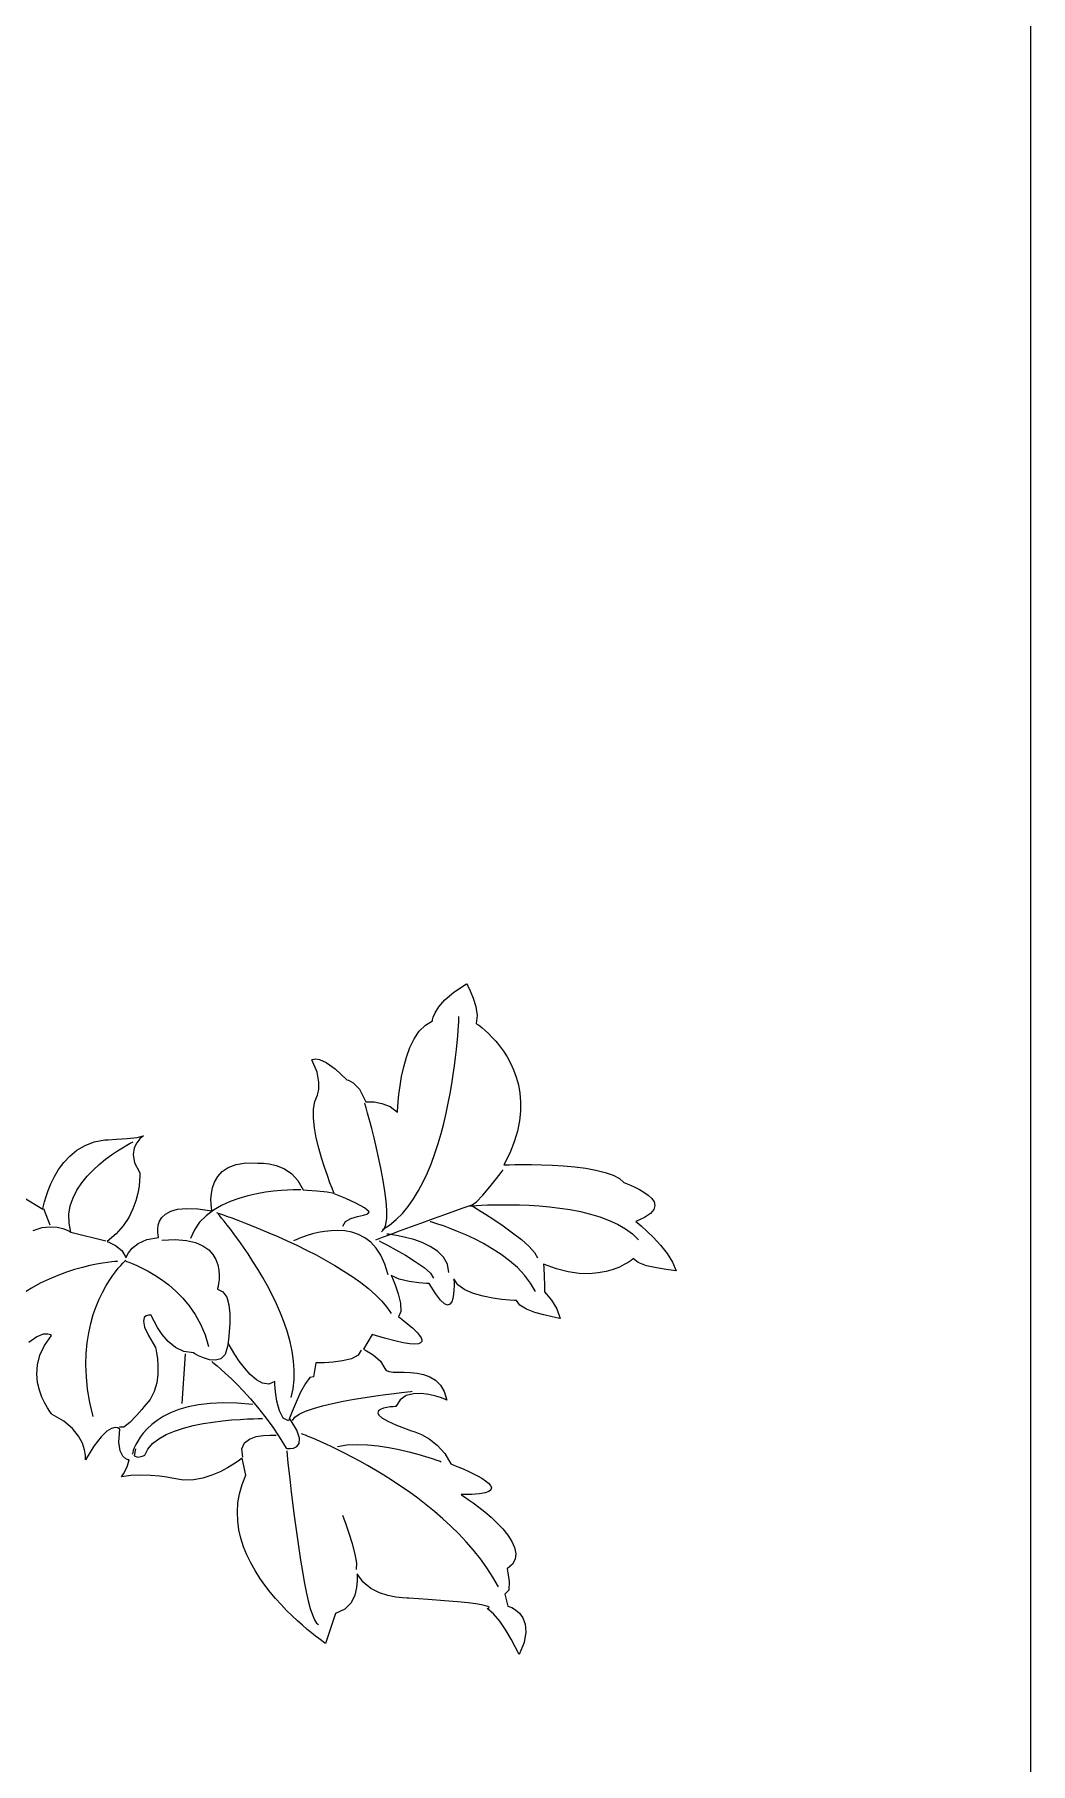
# Model space of a CAD drawing. Extents: x 61 to 149, y 52 to 245.
# Drawn here: x 126.54 to 149.17, y 166.83 to 206.12 of the extents above; entities that cross this region are included whole.
import ezdxf

# ---------------------------------------------------------------- set-up
doc = ezdxf.new("R2010")
doc.units = 0

msp = doc.modelspace()

# ---------------------------------------------------------------- linework, layer by layer
at = {"color": 250, "linetype": 'Continuous'}
for points in [[(60.8344, 245.412), (149.1656, 245.412), (149.1656, 51.588), (60.8344, 51.588), (60.8344, 245.412)], [(126.2789, 179.6949), (126.7245, 179.423), (126.728346, 179.444201), (126.740907, 179.503762), (126.763723, 179.595617), (126.79833, 179.713701), (126.846266, 179.851949), (126.909068, 180.004295), (126.988275, 180.164675), (127.085424, 180.327023), (127.202052, 180.485275), (127.339697, 180.633364), (127.499897, 180.765227), (127.684189, 180.874797), (127.894111, 180.95601), (128.1312, 181.0028), (128.209262, 181.005291), (128.400739, 181.013946), (128.641565, 181.030534), (128.867674, 181.056829), (129.015, 181.0946), (128.99013, 181.076767), (128.930873, 181.02391), (128.860258, 180.936992), (128.801314, 180.816979), (128.77707, 180.664833), (128.810556, 180.481519), (128.9248, 180.268), (128.926278, 180.244869), (128.927675, 180.179505), (128.924439, 180.077953), (128.912017, 179.946259), (128.885856, 179.790468), (128.841402, 179.616624), (128.774104, 179.430774), (128.679407, 179.238961), (128.55276, 179.047231), (128.389608, 178.861629), (128.1854, 178.6882), (128.242886, 178.666962), (128.374762, 178.60095), (128.520158, 178.486712), (128.6182, 178.3208), (128.630394, 178.352266), (128.673656, 178.431696), (128.758, 178.536637), (128.893444, 178.644637), (129.090006, 178.733242), (129.3577, 178.78), (129.353521, 178.795025), (129.34476, 178.836287), (129.337082, 178.898068), (129.336151, 178.974647), (129.347631, 179.060307), (129.377186, 179.149329), (129.430482, 179.235992), (129.513182, 179.314579), (129.630951, 179.379371), (129.789452, 179.424647), (129.994352, 179.44469), (130.251313, 179.433781), (130.566, 179.3862), (130.56234, 179.40656), (130.554645, 179.46299), (130.547837, 179.548518), (130.546844, 179.656171), (130.556588, 179.778975), (130.581996, 179.909958), (130.627992, 180.042147), (130.6995, 180.168567), (130.801446, 180.282247), (130.938754, 180.376214), (131.116349, 180.443493), (131.339156, 180.477113), (131.6121, 180.4701), (131.64592, 180.471176), (131.737233, 180.468377), (131.87082, 180.452661), (132.031463, 180.414988), (132.203941, 180.346316), (132.373036, 180.237605), (132.523529, 180.079813), (132.6402, 179.8639), (132.734875, 179.857577), (132.951275, 179.840913), (133.187963, 179.817367), (133.3435, 179.7904), (133.331507, 179.819104), (133.298778, 179.900032), (133.25019, 180.025408), (133.190618, 180.187456), (133.124939, 180.378401), (133.05803, 180.590465), (132.994766, 180.815874), (132.940023, 181.046851), (132.898678, 181.27562), (132.875607, 181.494405), (132.875687, 181.695431), (132.903792, 181.870921), (132.9648, 182.0131), (132.977642, 182.047781), (132.998275, 182.149474), (132.999857, 182.314658), (132.955546, 182.539807), (132.8385, 182.8214), (132.855952, 182.830753), (132.911981, 182.841122), (133.0121, 182.825975), (133.161819, 182.758778), (133.366648, 182.612997), (133.6321, 182.3621), (133.674372, 182.35435), (133.7809, 182.3001), (133.921253, 182.15285), (134.065, 181.8661), (134.117514, 181.867722), (134.251397, 181.861415), (134.431163, 181.830417), (134.621326, 181.757966), (134.7864, 181.6273), (134.787353, 181.657142), (134.791459, 181.740813), (134.800589, 181.869536), (134.816616, 182.034529), (134.841411, 182.227016), (134.876846, 182.438214), (134.924791, 182.659347), (134.987119, 182.881633), (135.065701, 183.096294), (135.162408, 183.294551), (135.279113, 183.467624), (135.417686, 183.606733), (135.58, 183.7031), (135.582261, 183.72581), (135.598087, 183.790295), (135.641045, 183.891092), (135.7247, 184.022736), (135.862617, 184.179762), (136.068362, 184.356705), (136.3555, 184.5481), (136.379044, 184.504391), (136.435648, 184.38823), (136.504275, 184.222062), (136.563885, 184.028337), (136.59344, 183.8295), (136.5719, 183.648), (136.58154, 183.641558), (136.608923, 183.622298), (136.651747, 183.590319), (136.707707, 183.545722), (136.7745, 183.488606), (136.849823, 183.41907), (136.931372, 183.337214), (137.016843, 183.243138), (137.103934, 183.136941), (137.190339, 183.018723), (137.273757, 182.888584), (137.351882, 182.746623), (137.422413, 182.59294), (137.483045, 182.427634), (137.531474, 182.250805), (137.565398, 182.062553), (137.582512, 181.862977), (137.580513, 181.652177), (137.557097, 181.430252), (137.509962, 181.197302), (137.436803, 180.953427), (137.335317, 180.698727), (137.2032, 180.4333), (137.233409, 180.434324), (137.318865, 180.43659), (137.451806, 180.43889), (137.624475, 180.440014), (137.829111, 180.438756), (138.057955, 180.433905), (138.303248, 180.424254), (138.55723, 180.408593), (138.812141, 180.385715), (139.060222, 180.354411), (139.293714, 180.313472), (139.504858, 180.26169), (139.685893, 180.197857), (139.82906, 180.120763), (139.9266, 180.0292), (139.946436, 180.022351), (140.000265, 180.002526), (140.079569, 179.970811), (140.17583, 179.928289), (140.28053, 179.876047), (140.385151, 179.815168), (140.481175, 179.746737), (140.560083, 179.67184), (140.613358, 179.591561), (140.632482, 179.506984), (140.608936, 179.419195), (140.534202, 179.329278), (140.399763, 179.238318), (140.1971, 179.1474), (140.230704, 179.120348), (140.320527, 179.044645), (140.450083, 178.928473), (140.602888, 178.780013), (140.762456, 178.607444), (140.912305, 178.418948), (141.035947, 178.222707), (141.1169, 178.0269), (141.052273, 178.03328), (140.888452, 178.053437), (140.670525, 178.0889), (140.443581, 178.141196), (140.25271, 178.211854), (140.143, 178.3024), (140.129955, 178.291204), (140.091148, 178.261094), (140.027073, 178.217288), (139.938223, 178.165003), (139.825089, 178.109457), (139.688166, 178.055868), (139.527946, 178.009453), (139.344923, 177.975429), (139.139588, 177.959015), (138.912436, 177.965427), (138.663958, 177.999883), (138.394649, 178.067602), (138.105, 178.1738), (138.110344, 178.091719), (138.12075, 177.902875), (138.127781, 177.693369), (138.123, 177.5493), (138.171752, 177.495911), (138.283063, 177.356412), (138.404517, 177.161808), (138.4837, 176.9431), (138.431589, 176.951987), (138.296499, 176.978222), (138.110297, 177.021164), (137.90485, 177.080173), (137.712024, 177.154609), (137.563685, 177.243831), (137.4917, 177.3472), (137.448185, 177.349089), (137.330603, 177.356872), (137.158396, 177.373726), (136.95101, 177.402827), (136.727887, 177.447351), (136.50847, 177.510474), (136.312205, 177.595373), (136.158533, 177.705222), (136.0669, 177.8432), (136.068124, 177.822381), (136.070284, 177.766645), (136.071114, 177.686076), (136.068349, 177.590759), (136.059723, 177.490776), (136.04297, 177.396212), (136.015824, 177.317149), (135.976018, 177.263672), (135.921288, 177.245865), (135.849367, 177.27381), (135.757989, 177.357592), (135.644889, 177.507294), (135.5078, 177.733), (135.440279, 177.736236), (135.27061, 177.750056), (135.04813, 177.780628), (134.822181, 177.83412), (134.6421, 177.9167), (134.6679, 177.857508), (134.728267, 177.706467), (134.79765, 177.503375), (134.8505, 177.288033), (134.861267, 177.100242), (134.8044, 176.9798), (134.814268, 176.972854), (134.84163, 176.953221), (134.883119, 176.922712), (134.935371, 176.883133), (134.99502, 176.836296), (135.058701, 176.784008), (135.123048, 176.728078), (135.184697, 176.670315), (135.240281, 176.612529), (135.286435, 176.556528), (135.319795, 176.504121), (135.336995, 176.457118), (135.334669, 176.417326), (135.309452, 176.386556), (135.257979, 176.366615), (135.176884, 176.359313), (135.062802, 176.366459), (134.912369, 176.389862), (134.722217, 176.43133), (134.488983, 176.492673), (134.2093, 176.5757), (134.0109, 176.245), (134.07937, 176.209706), (134.234063, 176.11415), (134.398898, 175.973819), (134.4978, 175.8042), (134.529174, 175.76053), (134.594484, 175.735922), (134.687969, 175.724658), (134.803865, 175.721018), (134.93641, 175.719285), (135.079841, 175.71374), (135.228395, 175.698663), (135.37631, 175.668336), (135.517822, 175.617041), (135.647171, 175.539058), (135.758591, 175.42867), (135.846322, 175.280157), (135.9046, 175.0878), (135.872143, 175.101505), (135.783874, 175.134858), (135.653448, 175.176222), (135.494522, 175.213956), (135.320749, 175.236421), (135.145785, 175.231978), (134.983286, 175.188986), (134.846906, 175.095807), (134.7503, 174.9408), (134.732405, 174.939956), (134.685255, 174.936655), (134.61865, 174.929743), (134.542392, 174.918066), (134.466283, 174.900469), (134.400123, 174.875798), (134.353714, 174.8429), (134.336858, 174.80062), (134.359354, 174.747805), (134.431006, 174.683299), (134.561613, 174.605949), (134.760977, 174.514601), (135.0389, 174.4081), (135.07765, 174.398136), (135.181073, 174.364389), (135.329925, 174.301076), (135.504966, 174.202414), (135.686954, 174.062619), (135.856646, 173.875909), (135.9948, 173.6365), (136.009886, 173.630758), (136.051934, 173.614379), (136.116134, 173.588631), (136.197673, 173.554785), (136.291739, 173.51411), (136.39352, 173.467876), (136.498204, 173.417351), (136.60098, 173.363805), (136.697034, 173.308508), (136.781556, 173.25273), (136.849733, 173.197739), (136.896754, 173.144805), (136.917805, 173.095197), (136.908076, 173.050186), (136.862754, 173.01104), (136.777028, 172.979029), (136.646084, 172.955422), (136.465113, 172.94149), (136.2293, 172.9385), (136.249766, 172.925373), (136.306795, 172.887732), (136.393837, 172.828187), (136.504337, 172.749348), (136.631746, 172.653827), (136.769511, 172.544231), (136.911079, 172.423173), (137.0499, 172.293263), (137.179421, 172.157109), (137.293089, 172.017323), (137.384354, 171.876515), (137.446663, 171.737295), (137.473463, 171.602274), (137.458205, 171.47406), (137.394334, 171.355266), (137.2753, 171.2485), (137.294747, 171.159516), (137.32265, 170.96375), (137.313353, 170.767984), (137.2212, 170.679), (137.2934, 170.4035), (137.317496, 170.39594), (137.379294, 170.370237), (137.463059, 170.321856), (137.553057, 170.246259), (137.633551, 170.138912), (137.688807, 169.995278), (137.703091, 169.810822), (137.660667, 169.581008), (137.5458, 169.3013), (137.522879, 169.349662), (137.459581, 169.476754), (137.364105, 169.655583), (137.24465, 169.859154), (137.109415, 170.060476), (136.966599, 170.232556), (136.8244, 170.3484), (136.830671, 170.349792), (136.844751, 170.353914), (136.859542, 170.360686), (136.867945, 170.370028), (136.862861, 170.38186), (136.837192, 170.396103), (136.783838, 170.412675), (136.6957, 170.431497), (136.565681, 170.45249), (136.386681, 170.475572), (136.151602, 170.500664), (135.853345, 170.527686), (135.48481, 170.556558), (135.0389, 170.5872), (135.001103, 170.586767), (134.898844, 170.590636), (134.748819, 170.606559), (134.567725, 170.642287), (134.372259, 170.705574), (134.179119, 170.80417), (134.005, 170.945828), (133.8666, 171.1383), (133.869914, 171.096149), (133.87102, 170.985551), (133.856666, 170.830287), (133.813599, 170.654139), (133.728568, 170.480887), (133.588319, 170.334314), (133.3796, 170.2382), (133.1452, 169.5585), (133.135002, 169.565452), (133.10558, 169.586001), (133.058687, 169.619685), (132.996078, 169.666042), (132.919509, 169.72461), (132.830735, 169.794926), (132.731509, 169.87653), (132.623588, 169.968958), (132.508726, 170.07175), (132.388678, 170.184443), (132.265199, 170.306575), (132.140044, 170.437685), (132.014968, 170.577309), (131.891725, 170.724988), (131.772071, 170.880257), (131.65776, 171.042656), (131.550547, 171.211723), (131.452188, 171.386995), (131.364437, 171.568011), (131.289048, 171.754309), (131.227778, 171.945427), (131.182381, 172.140902), (131.154611, 172.340273), (131.146224, 172.543078), (131.158974, 172.748856), (131.194617, 172.957143), (131.254908, 173.167478), (131.3416, 173.3794), (131.2514, 173.7651), (131.227936, 173.746786), (131.161078, 173.697942), (131.056131, 173.627716), (130.918395, 173.545257), (130.753175, 173.459712), (130.565773, 173.380231), (130.361491, 173.315961), (130.145634, 173.27605), (129.923502, 173.269647), (129.7004, 173.3059), (129.659066, 173.313716), (129.546426, 173.332453), (129.379517, 173.355043), (129.175381, 173.37442), (128.951056, 173.383517), (128.723583, 173.375266), (128.51, 173.3426), (128.55677, 173.414044), (128.64363, 173.571222), (128.6904, 173.7284), (128.666849, 173.731632), (128.610226, 173.754256), (128.541575, 173.815663), (128.481941, 173.935244), (128.452368, 174.132393), (128.4739, 174.4265), (128.462771, 174.436436), (128.42882, 174.454334), (128.3712, 174.462328), (128.289063, 174.44255), (128.181561, 174.377135), (128.047848, 174.248216), (127.887077, 174.037926), (127.6984, 173.7284), (127.699139, 173.757533), (127.694172, 173.837469), (127.672718, 173.957014), (127.624, 174.104975), (127.537238, 174.270158), (127.401653, 174.441369), (127.206467, 174.607414), (126.9409, 174.7571), (126.92608, 174.77498), (126.886963, 174.826663), (126.831564, 174.909217), (126.7679, 175.019707), (126.703986, 175.1552), (126.647837, 175.312762), (126.60747, 175.48946), (126.5909, 175.682359), (126.606142, 175.888527), (126.661212, 176.105028), (126.764127, 176.328931), (126.9229, 176.5573), (126.901942, 176.569464), (126.8394, 176.587244), (126.735775, 176.582575), (126.591567, 176.527389), (126.407275, 176.393619)], [(134.4437, 178.9612), (134.605083, 179.064598), (134.756206, 179.188035), (134.897405, 179.329792), (135.029012, 179.488146), (135.151364, 179.661377), (135.264793, 179.847761), (135.369634, 180.045578), (135.466223, 180.253107), (135.554892, 180.468625), (135.635976, 180.690412), (135.709811, 180.916745), (135.776729, 181.145903), (135.837066, 181.376166), (135.891156, 181.60581), (135.939333, 181.833115), (135.981931, 182.056359), (136.019285, 182.273821), (136.05173, 182.483779), (136.079599, 182.684511), (136.103227, 182.874296), (136.122948, 183.051413), (136.139097, 183.21414), (136.152008, 183.360755), (136.162015, 183.489538), (136.169454, 183.598765), (136.174657, 183.686717), (136.177959, 183.751671), (136.179696, 183.791906), (136.1802, 183.8057)], [(134.4186, 178.9099), (134.481709, 178.971105), (134.521706, 179.078074), (134.541082, 179.224422), (134.542324, 179.403763), (134.527924, 179.60971), (134.50037, 179.835879), (134.462152, 180.075884), (134.415759, 180.323337), (134.363681, 180.571855), (134.308406, 180.815051), (134.252424, 181.046539), (134.198225, 181.259934), (134.148299, 181.448849), (134.105133, 181.606899), (134.071219, 181.727698), (134.049045, 181.80486), (134.0411, 181.832)], [(126.509761, 178.942683), (126.711207, 179.00673), (126.893058, 179.026641), (127.05116, 179.014911), (127.181359, 178.984037), (127.279502, 178.946513), (127.341433, 178.914836), (127.363, 178.9015), (127.320778, 179.109584), (127.318194, 179.309923), (127.350461, 179.501888), (127.412793, 179.684853), (127.500404, 179.858188), (127.608509, 180.021266), (127.732322, 180.173458), (127.867057, 180.314137), (128.007928, 180.442674), (128.15015, 180.558441), (128.288936, 180.660811), (128.419501, 180.749154), (128.537058, 180.822844), (128.636823, 180.881251), (128.714008, 180.923749), (128.763829, 180.949707), (128.7815, 180.9585)], [(134.2927, 178.7305), (134.333378, 178.745646), (134.446149, 178.787581), (134.617119, 178.851056), (134.832393, 178.930819), (135.078076, 179.021617), (135.340275, 179.1182), (135.605095, 179.215316), (135.858641, 179.307715), (136.087019, 179.390144), (136.276334, 179.457352), (136.412693, 179.504088), (136.4822, 179.5251), (136.578081, 179.592883), (136.720811, 179.74253), (136.881725, 179.932038), (137.032156, 180.119404), (137.143436, 180.262625), (137.1869, 180.3197)], [(132.5861, 179.8639), (132.565149, 179.864393), (132.505365, 179.864794), (132.411351, 179.86349), (132.287712, 179.858865), (132.13905, 179.849303), (131.96997, 179.83319), (131.785075, 179.808912), (131.588969, 179.774852), (131.386255, 179.729397), (131.181537, 179.67093), (130.979418, 179.597838), (130.784503, 179.508505), (130.601394, 179.401315), (130.434696, 179.274655), (130.289012, 179.126909), (130.168945, 178.956463), (130.0791, 178.7617)], [(133.5419, 179.0372), (133.602281, 179.14846), (133.724278, 179.216848), (133.873325, 179.257675), (134.014856, 179.286252), (134.114303, 179.31789), (134.1371, 179.3679), (134.033791, 179.45927), (133.834382, 179.565655), (133.607266, 179.666765), (133.420841, 179.74231), (133.3435, 179.772)], [(126.7379, 179.4403), (126.8822, 179.0729)], [(130.6743, 179.3495), (130.689513, 179.344359), (130.733676, 179.32918), (130.804572, 179.30433), (130.899984, 179.270177), (131.017697, 179.227086), (131.155494, 179.175424), (131.31116, 179.115559), (131.482477, 179.047857), (131.66723, 178.972684), (131.863202, 178.890409), (132.068178, 178.801397), (132.279941, 178.706015), (132.496275, 178.60463), (132.714963, 178.497609), (132.93379, 178.385319), (133.150538, 178.268127), (133.362993, 178.146398), (133.568938, 178.020501), (133.766156, 177.890801), (133.952431, 177.757666), (134.125548, 177.621463), (134.283289, 177.482558), (134.423439, 177.341318), (134.543781, 177.19811), (134.6421, 177.0533)], [(132.3696, 175.1429), (132.414378, 175.345135), (132.437415, 175.55265), (132.440343, 175.764368), (132.424793, 175.979209), (132.392398, 176.196095), (132.344788, 176.413947), (132.283595, 176.631687), (132.210452, 176.848236), (132.126989, 177.062515), (132.034838, 177.273446), (131.935631, 177.47995), (131.830999, 177.680948), (131.722575, 177.875363), (131.611989, 178.062114), (131.500874, 178.240124), (131.390861, 178.408313), (131.283581, 178.565604), (131.180667, 178.710917), (131.08375, 178.843175), (130.994461, 178.961297), (130.914433, 179.064207), (130.845296, 179.150824), (130.788683, 179.22007), (130.746224, 179.270868), (130.719553, 179.302137), (130.7103, 179.3128)], [(136.4319, 179.4995), (136.449532, 179.500944), (136.500573, 179.504699), (136.582246, 179.509898), (136.691769, 179.515675), (136.826364, 179.521162), (136.983252, 179.525494), (137.159652, 179.527803), (137.352785, 179.527224), (137.559871, 179.522889), (137.778132, 179.513933), (138.004787, 179.499488), (138.237058, 179.478687), (138.472164, 179.450665), (138.707326, 179.414554), (138.939765, 179.369489), (139.1667, 179.314602), (139.385354, 179.249027), (139.592945, 179.171897), (139.786695, 179.082346), (139.963823, 178.979508), (140.121552, 178.862514), (140.2571, 178.7305)], [(136.4822, 179.4995), (136.521056, 179.476176), (136.626952, 179.411328), (136.783885, 179.312647), (136.975848, 179.18782), (137.186838, 179.044537), (137.400848, 178.890488), (137.601875, 178.73336), (137.773912, 178.580844), (137.900956, 178.440627), (137.967, 178.3204)], [(127.363, 178.9015), (128.1564, 178.7056)], [(134.57, 177.9351), (134.499109, 178.175564), (134.407898, 178.376886), (134.299129, 178.542053), (134.175561, 178.674056), (134.039956, 178.775882), (133.895074, 178.85052), (133.743678, 178.900959), (133.588527, 178.930188), (133.432382, 178.941195), (133.278005, 178.93697), (133.128156, 178.9205), (132.985597, 178.894775), (132.853088, 178.862784), (132.73339, 178.827514), (132.629264, 178.791955), (132.543471, 178.759095), (132.478772, 178.731924), (132.437928, 178.713429), (132.4237, 178.7066)], [(135.9537, 177.9872), (135.920876, 178.175034), (135.830876, 178.334561), (135.696405, 178.467978), (135.530169, 178.577478), (135.344874, 178.665257), (135.153226, 178.73351), (134.967931, 178.784432), (134.801695, 178.820216), (134.667224, 178.843059), (134.577224, 178.855156), (134.5444, 178.8587)], [(137.9167, 177.5514), (137.806909, 177.746666), (137.669468, 177.928788), (137.50917, 178.097842), (137.330808, 178.253903), (137.139173, 178.397047), (136.939059, 178.527348), (136.735258, 178.644882), (136.532562, 178.749725), (136.335765, 178.841951), (136.149658, 178.921636), (135.979034, 178.988856), (135.828686, 179.043684), (135.703406, 179.086198), (135.607987, 179.116471), (135.54722, 179.13458), (135.5259, 179.1406)], [(129.4298, 178.7249), (129.734972, 178.736235), (129.989676, 178.714617), (130.198271, 178.664816), (130.36512, 178.591599), (130.494581, 178.499733), (130.591018, 178.393988), (130.658789, 178.279131), (130.702255, 178.159929), (130.725778, 178.041152), (130.733719, 177.927567), (130.730436, 177.823941), (130.720293, 177.735044), (130.707648, 177.665643), (130.696864, 177.620505), (130.6923, 177.6044), (130.818909, 177.550178), (130.903044, 177.425688), (130.95207, 177.251396), (130.973351, 177.047769), (130.974249, 176.835272), (130.96213, 176.63437), (130.944356, 176.465531), (130.928291, 176.349219), (130.9213, 176.3059), (130.867511, 176.123815), (130.770622, 176.024659), (130.646129, 175.990355), (130.509525, 176.002825), (130.376306, 176.043992), (130.261966, 176.095778), (130.181999, 176.140107), (130.1519, 176.1589), (129.931105, 176.188723), (129.73792, 176.282528), (129.57291, 176.419369), (129.436638, 176.5783), (129.329667, 176.738375), (129.252561, 176.878647), (129.205884, 176.978171), (129.1902, 177.016), (129.171652, 177.018585), (129.127466, 177.018303), (129.074828, 177.003101), (129.030925, 176.960925), (129.012944, 176.879721), (129.038072, 176.747434), (129.123495, 176.552012), (129.2864, 176.2814), (129.293952, 176.249722), (129.311198, 176.162214), (129.330026, 176.030163), (129.342323, 175.864858), (129.339977, 175.677587), (129.314874, 175.479637), (129.258902, 175.282297), (129.163948, 175.096856), (129.0219, 174.9346), (128.973634, 174.874458), (128.854985, 174.735563), (128.705179, 174.580209), (128.563442, 174.47069), (128.469, 174.4693)], [(134.3682, 178.7049), (134.419122, 178.679065), (134.5538, 178.60877), (134.745103, 178.504831), (134.9659, 178.378063), (135.189059, 178.23928), (135.38745, 178.099298), (135.533941, 177.968933), (135.6014, 177.859)], [(128.4209, 178.2404), (128.405621, 178.239325), (128.361419, 178.235476), (128.290746, 178.227917), (128.196054, 178.21571), (128.079797, 178.19792), (127.944426, 178.17361), (127.792393, 178.141843), (127.626151, 178.101683), (127.448153, 178.052193), (127.26085, 177.992437), (127.066695, 177.921479), (126.868141, 177.838381), (126.667639, 177.742207), (126.467642, 177.632021), (126.270603, 177.506886), (126.078974, 177.365866), (125.895206, 177.208023), (125.721753, 177.032423), (125.561067, 176.838127), (125.4156, 176.6242)], [(127.8679, 174.7142), (127.794712, 175.030656), (127.744365, 175.332253), (127.714962, 175.619004), (127.704606, 175.890922), (127.711402, 176.148022), (127.733452, 176.390316), (127.76886, 176.61782), (127.81573, 176.830547), (127.872163, 177.02851), (127.936265, 177.211723), (128.006138, 177.3802), (128.079885, 177.533955), (128.15561, 177.673001), (128.231417, 177.797352), (128.305408, 177.907023), (128.375687, 178.002026), (128.440358, 178.082375), (128.497523, 178.148085), (128.545287, 178.199168), (128.581752, 178.23564), (128.605022, 178.257512), (128.6132, 178.2648)], [(128.6132, 178.2404), (128.630563, 178.234816), (128.679973, 178.217537), (128.757418, 178.187775), (128.858881, 178.144741), (128.980348, 178.087645), (129.117805, 178.015699), (129.267235, 177.928114), (129.424625, 177.8241), (129.585959, 177.702869), (129.747223, 177.563632), (129.904402, 177.4056), (130.053481, 177.227984), (130.190445, 177.029995), (130.31128, 176.810844), (130.41197, 176.569742), (130.4885, 176.3059)], [(129.9596, 176.1345), (129.8874, 175.008)], [(133.9575, 176.2236), (133.88782, 176.10783), (133.736046, 176.027724), (133.536009, 175.976774), (133.321536, 175.948475), (133.126458, 175.936317), (132.984603, 175.933795), (132.9298, 175.9344), (132.8757, 175.6176), (132.793139, 175.596606), (132.692137, 175.466471), (132.584045, 175.268153), (132.480214, 175.04261), (132.391996, 174.830798), (132.330741, 174.673676), (132.3078, 174.6122), (132.186144, 174.678511), (132.100922, 174.844289), (132.04575, 175.0598), (132.014244, 175.275311), (132.000022, 175.441089), (131.9967, 175.5074), (131.862022, 175.45136), (131.720854, 175.47069), (131.578064, 175.549029), (131.438519, 175.670011), (131.307087, 175.817275), (131.188637, 175.974457), (131.088035, 176.125193), (131.01015, 176.253122), (130.959849, 176.341878), (130.942, 176.3751)], [(130.5633, 175.9619), (130.577755, 175.950807), (130.619326, 175.917849), (130.685322, 175.863508), (130.773053, 175.788267), (130.879826, 175.692608), (131.002951, 175.577012), (131.139738, 175.441963), (131.287494, 175.287941), (131.443529, 175.115429), (131.605151, 174.92491), (131.769671, 174.716866), (131.934396, 174.491778), (132.096636, 174.250128), (132.2537, 173.9924), (132.279396, 173.988605), (132.342647, 173.985292), (132.422693, 173.994567), (132.498775, 174.028538), (132.550136, 174.099309), (132.556016, 174.218989), (132.495657, 174.399684), (132.3483, 174.6535)], [(132.4024, 174.6259), (132.450756, 174.69916), (132.550259, 174.769007), (132.693419, 174.835259), (132.87275, 174.897736), (133.080764, 174.956256), (133.309973, 175.010638), (133.552889, 175.0607), (133.802025, 175.106262), (134.049893, 175.147143), (134.289005, 175.183161), (134.511875, 175.214134), (134.711012, 175.239883), (134.878932, 175.260225), (135.008145, 175.274979), (135.091163, 175.283965), (135.1205, 175.287)], [(131.4983, 174.9835), (131.143187, 175.015121), (130.819792, 175.023381), (130.526657, 175.010632), (130.262319, 174.979222), (130.025319, 174.931505), (129.814195, 174.869829), (129.627487, 174.796546), (129.463734, 174.714007), (129.321475, 174.624562), (129.19925, 174.530563), (129.095598, 174.434358), (129.009058, 174.338301), (128.93817, 174.24474), (128.881473, 174.156028), (128.837506, 174.074514), (128.804809, 174.00255), (128.78192, 173.942485), (128.76738, 173.896672), (128.759726, 173.86746), (128.7575, 173.8572)], [(128.8296, 173.9796), (128.802536, 173.822306), (128.883688, 173.7867), (128.991895, 173.810794), (129.046, 173.8326), (129.113947, 173.974886), (129.220772, 174.099975), (129.360925, 174.208974), (129.528855, 174.30299), (129.719015, 174.383129), (129.925853, 174.450498), (130.143821, 174.506203), (130.367368, 174.551352), (130.590946, 174.587049), (130.809004, 174.614403), (131.015993, 174.634519), (131.206363, 174.648504), (131.374566, 174.657466), (131.51505, 174.662509), (131.622267, 174.664742), (131.690667, 174.66527), (131.7147, 174.6652)], [(131.2679, 173.7904), (131.246079, 173.9779), (131.306388, 174.112112), (131.424409, 174.201756), (131.575725, 174.25555), (131.73592, 174.282212), (131.880575, 174.290462), (131.985274, 174.289019), (132.0256, 174.2866)], [(137.076, 170.8452), (136.951217, 171.062216), (136.814886, 171.272481), (136.668065, 171.47597), (136.511817, 171.672658), (136.347201, 171.862521), (136.175279, 172.045534), (135.997109, 172.221671), (135.813753, 172.39091), (135.626272, 172.553224), (135.435725, 172.70859), (135.243173, 172.856982), (135.049677, 172.998375), (134.856296, 173.132747), (134.664093, 173.26007), (134.474126, 173.380322), (134.287456, 173.493476), (134.105144, 173.599509), (133.928251, 173.698396), (133.757836, 173.790112), (133.594961, 173.874633), (133.440685, 173.951933), (133.296068, 174.021989), (133.162173, 174.084775), (133.040058, 174.140267), (132.930785, 174.18844), (132.835414, 174.229269), (132.755005, 174.262731), (132.690618, 174.288799), (132.643315, 174.30745), (132.614156, 174.318658), (132.6042, 174.3224)], [(133.4217, 174.0285), (133.636283, 174.066064), (133.865774, 174.079487), (134.104591, 174.072446), (134.347153, 174.048618), (134.587878, 174.011683), (134.821185, 173.965319), (135.041493, 173.913203), (135.24322, 173.859014), (135.420785, 173.806429), (135.568607, 173.759127), (135.681105, 173.720786), (135.752696, 173.695085), (135.7778, 173.6857)], [(132.2676, 173.9306), (132.269944, 173.907193), (132.276813, 173.839881), (132.287963, 173.733022), (132.303151, 173.590977), (132.322132, 173.418107), (132.344663, 173.218772), (132.370499, 172.997331), (132.399397, 172.758146), (132.431114, 172.505577), (132.465404, 172.243983), (132.502025, 171.977725), (132.540732, 171.711163), (132.581282, 171.448659), (132.62343, 171.19457), (132.666933, 170.953259), (132.711547, 170.729085), (132.757027, 170.526409), (132.803131, 170.349591), (132.849614, 170.20299), (132.896233, 170.090968), (132.942743, 170.017885), (132.9889, 169.9881)], [(133.8544, 171.237), (133.859792, 171.381904), (133.823977, 171.586794), (133.761674, 171.82168), (133.687598, 172.056573), (133.616466, 172.261484), (133.562994, 172.406423), (133.5419, 172.4614)]]:
    msp.add_lwpolyline(points, dxfattribs=at)

doc.saveas('drawing.dxf')
